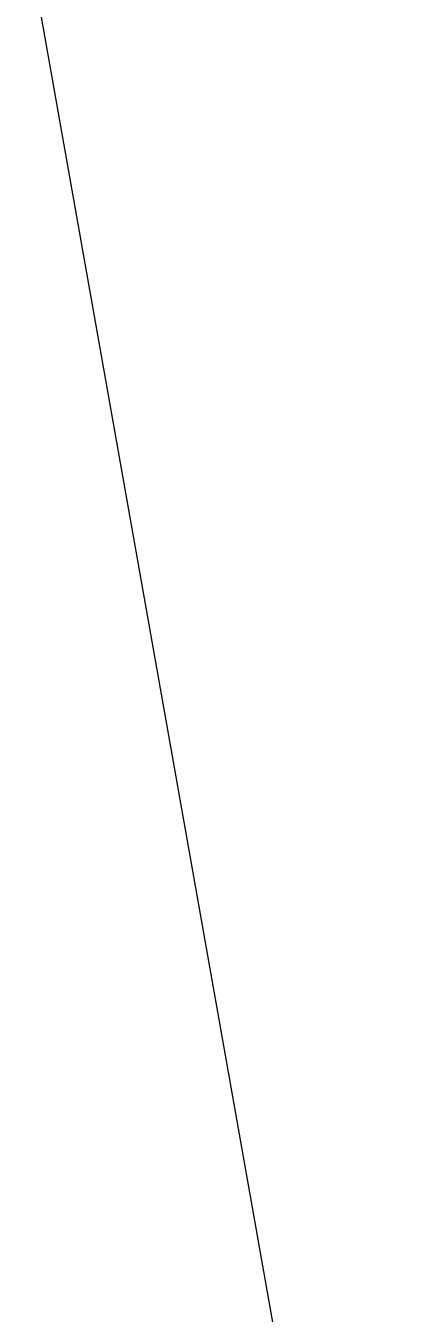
# Model space of a CAD drawing. Header units: millimetres. Extents: x -8428662 to 9409114, y 0 to 249028.
# Drawn here: x -194497.91 to -194496.3, y 106367.74 to 106373.04 of the extents above; entities that cross this region are included whole.
import ezdxf
from ezdxf import colors
from ezdxf.entities.mleader import LeaderData, LeaderLine
from ezdxf.math import Vec2, Vec3

# ---------------------------------------------------------------- set-up
doc = ezdxf.new("R2010")
doc.units = ezdxf.units.MM
doc.header["$MEASUREMENT"] = 0
doc.layers.get('0').update_dxf_attribs({"color": 250, "lineweight": 9})
for name, color, linetype, lineweight in [('_АР ТЕКСТ', 250, 'Continuous', 25), ('АР_Отметки', 250, 'Continuous', 15), ('АР_Размеры', 175, 'Continuous', 9), ('АР_Сущ Несущая стена', 216, 'Continuous', 30)]:
    doc.layers.add(name, color=color, linetype=linetype, lineweight=lineweight)
doc.styles.add('ISOCPEUR', font='isocpeur.ttf', dxfattribs={"width": 0.7})

# ---------------------------------------------------------------- blocks, each defined once
blk = doc.blocks.new('_DotSmall')
at = {"color": 0, "linetype": 'ByBlock', "const_width": 0.5}
blk.add_lwpolyline([(-0.0625, 0, 1), (0.0625, 0, 1)], format="xyb", close=True, dxfattribs=at)

msp = doc.modelspace()

# ---------------------------------------------------------------- linework, layer by layer
at = {"layer": 'АР_Размеры', "color": 5, "lineweight": 0, "ltscale": 100, "transparency": 33554687}
msp.add_lwpolyline([(-194497.8546, 106373.101), (-194496.5992, 106366.018, 0.430028), (-194496.2429, 106365.7537), (-194495.5226, 106365.8814, 0.109814), (-194495.4007, 106365.932), (-194493.5088, 106367.1341, -0.800036), (-194493.0686, 106366.7342, -0.079083), (-194495.0681, 106364.3275, 0.348803), (-194495.2379, 106363.8595, 0.436125), (-194494.3663, 106363.7184, 0.038423), (-194493.1868, 106364.9301, -0.086853), (-194491.577, 106366.2794, -0.346763), (-194491.2028, 106366.2311), (-194490.5949, 106365.5958, 0.527877), (-194490.0994, 106365.6837), (-194489.7468, 106366.4891, -0.527877), (-194489.2513, 106366.5769), (-194488.6433, 106365.9417, 0.527877), (-194488.1477, 106366.0296), (-194487.7952, 106366.835, -0.469739), (-194487.3428, 106366.9595), (-194485.8219, 106365.8768, 0.667984), (-194485.3471, 106366.1797), (-194486.9174, 106375.0395, 0.414214)], format="xyb", dxfattribs=at)
msp.add_lwpolyline([(-194497.8546, 106373.101), (-194496.5992, 106366.018, 0.430028), (-194496.2429, 106365.7537), (-194495.5226, 106365.8814, 0.109814), (-194495.4007, 106365.932), (-194493.5088, 106367.1341, -0.800036), (-194493.0686, 106366.7342, -0.079083), (-194495.0681, 106364.3275, 0.348803), (-194495.2379, 106363.8595, 0.436125), (-194494.3663, 106363.7184, 0.038423), (-194493.1868, 106364.9301, -0.086853), (-194491.577, 106366.2794, -0.346763), (-194491.2028, 106366.2311), (-194490.5949, 106365.5958, 0.527877), (-194490.0994, 106365.6837), (-194489.7468, 106366.4891, -0.527877), (-194489.2513, 106366.5769), (-194488.6433, 106365.9417, 0.527877), (-194488.1477, 106366.0296), (-194487.7952, 106366.835, -0.469739), (-194487.3428, 106366.9595), (-194485.8219, 106365.8768, 0.667984), (-194485.3471, 106366.1797), (-194486.9174, 106375.0395, 0.414214)], format="xyb", dxfattribs=at)
msp.add_lwpolyline([(-194497.8546, 106373.101), (-194496.5992, 106366.018, 0.430028), (-194496.2429, 106365.7537), (-194495.5226, 106365.8814, 0.109814), (-194495.4007, 106365.932), (-194493.5088, 106367.1341, -0.800036), (-194493.0686, 106366.7342, -0.079083), (-194495.0681, 106364.3275, 0.348803), (-194495.2379, 106363.8595, 0.436125), (-194494.3663, 106363.7184, 0.038423), (-194493.1868, 106364.9301, -0.086853), (-194491.577, 106366.2794, -0.346763), (-194491.2028, 106366.2311), (-194490.5949, 106365.5958, 0.527877), (-194490.0994, 106365.6837), (-194489.7468, 106366.4891, -0.527877), (-194489.2513, 106366.5769), (-194488.6433, 106365.9417, 0.527877), (-194488.1477, 106366.0296), (-194487.7952, 106366.835, -0.469739), (-194487.3428, 106366.9595), (-194485.8219, 106365.8768, 0.667984), (-194485.3471, 106366.1797), (-194486.9174, 106375.0395, 0.414214)], format="xyb", dxfattribs=at)
msp.add_lwpolyline([(-194497.8546, 106373.101), (-194496.5992, 106366.018, 0.430028), (-194496.2429, 106365.7537), (-194495.5226, 106365.8814, 0.109814), (-194495.4007, 106365.932), (-194493.5088, 106367.1341, -0.800036), (-194493.0686, 106366.7342, -0.079083), (-194495.0681, 106364.3275, 0.348803), (-194495.2379, 106363.8595, 0.436125), (-194494.3663, 106363.7184, 0.038423), (-194493.1868, 106364.9301, -0.086853), (-194491.577, 106366.2794, -0.346763), (-194491.2028, 106366.2311), (-194490.5949, 106365.5958, 0.527877), (-194490.0994, 106365.6837), (-194489.7468, 106366.4891, -0.527877), (-194489.2513, 106366.5769), (-194488.6433, 106365.9417, 0.527877), (-194488.1477, 106366.0296), (-194487.7952, 106366.835, -0.469739), (-194487.3428, 106366.9595), (-194485.8219, 106365.8768, 0.667984), (-194485.3471, 106366.1797), (-194486.9174, 106375.0395, 0.414214)], format="xyb", dxfattribs=at)
msp.add_lwpolyline([(-194497.8546, 106373.101), (-194496.5992, 106366.018, 0.430028), (-194496.2429, 106365.7537), (-194495.5226, 106365.8814, 0.109814), (-194495.4007, 106365.932), (-194493.5088, 106367.1341, -0.800036), (-194493.0686, 106366.7342, -0.079083), (-194495.0681, 106364.3275, 0.348803), (-194495.2379, 106363.8595, 0.436125), (-194494.3663, 106363.7184, 0.038423), (-194493.1868, 106364.9301, -0.086853), (-194491.577, 106366.2794, -0.346763), (-194491.2028, 106366.2311), (-194490.5949, 106365.5958, 0.527877), (-194490.0994, 106365.6837), (-194489.7468, 106366.4891, -0.527877), (-194489.2513, 106366.5769), (-194488.6433, 106365.9417, 0.527877), (-194488.1477, 106366.0296), (-194487.7952, 106366.835, -0.469739), (-194487.3428, 106366.9595), (-194485.8219, 106365.8768, 0.667984), (-194485.3471, 106366.1797), (-194486.9174, 106375.0395, 0.414214)], format="xyb", dxfattribs=at)
msp.add_lwpolyline([(-194497.8546, 106373.101), (-194496.5992, 106366.018, 0.430028), (-194496.2429, 106365.7537), (-194495.5226, 106365.8814, 0.109814), (-194495.4007, 106365.932), (-194493.5088, 106367.1341, -0.800036), (-194493.0686, 106366.7342, -0.079083), (-194495.0681, 106364.3275, 0.348803), (-194495.2379, 106363.8595, 0.436125), (-194494.3663, 106363.7184, 0.038423), (-194493.1868, 106364.9301, -0.086853), (-194491.577, 106366.2794, -0.346763), (-194491.2028, 106366.2311), (-194490.5949, 106365.5958, 0.527877), (-194490.0994, 106365.6837), (-194489.7468, 106366.4891, -0.527877), (-194489.2513, 106366.5769), (-194488.6433, 106365.9417, 0.527877), (-194488.1477, 106366.0296), (-194487.7952, 106366.835, -0.469739), (-194487.3428, 106366.9595), (-194485.8219, 106365.8768, 0.667984), (-194485.3471, 106366.1797), (-194486.9174, 106375.0395, 0.414214)], format="xyb", dxfattribs=at)
msp.add_lwpolyline([(-194497.8546, 106373.101), (-194496.5992, 106366.018, 0.430028), (-194496.2429, 106365.7537), (-194495.5226, 106365.8814, 0.109814), (-194495.4007, 106365.932), (-194493.5088, 106367.1341, -0.800036), (-194493.0686, 106366.7342, -0.079083), (-194495.0681, 106364.3275, 0.348803), (-194495.2379, 106363.8595, 0.436125), (-194494.3663, 106363.7184, 0.038423), (-194493.1868, 106364.9301, -0.086853), (-194491.577, 106366.2794, -0.346763), (-194491.2028, 106366.2311), (-194490.5949, 106365.5958, 0.527877), (-194490.0994, 106365.6837), (-194489.7468, 106366.4891, -0.527877), (-194489.2513, 106366.5769), (-194488.6433, 106365.9417, 0.527877), (-194488.1477, 106366.0296), (-194487.7952, 106366.835, -0.469739), (-194487.3428, 106366.9595), (-194485.8219, 106365.8768, 0.667984), (-194485.3471, 106366.1797), (-194486.9174, 106375.0395, 0.414214)], format="xyb", dxfattribs=at)
msp.add_lwpolyline([(-194497.8546, 106373.101), (-194496.5992, 106366.018, 0.430028), (-194496.2429, 106365.7537), (-194495.5226, 106365.8814, 0.109814), (-194495.4007, 106365.932), (-194493.5088, 106367.1341, -0.800036), (-194493.0686, 106366.7342, -0.079083), (-194495.0681, 106364.3275, 0.348803), (-194495.2379, 106363.8595, 0.436125), (-194494.3663, 106363.7184, 0.038423), (-194493.1868, 106364.9301, -0.086853), (-194491.577, 106366.2794, -0.346763), (-194491.2028, 106366.2311), (-194490.5949, 106365.5958, 0.527877), (-194490.0994, 106365.6837), (-194489.7468, 106366.4891, -0.527877), (-194489.2513, 106366.5769), (-194488.6433, 106365.9417, 0.527877), (-194488.1477, 106366.0296), (-194487.7952, 106366.835, -0.469739), (-194487.3428, 106366.9595), (-194485.8219, 106365.8768, 0.667984), (-194485.3471, 106366.1797), (-194486.9174, 106375.0395, 0.414214)], format="xyb", dxfattribs=at)
msp.add_lwpolyline([(-194497.8546, 106373.101), (-194496.5992, 106366.018, 0.430028), (-194496.2429, 106365.7537), (-194495.5226, 106365.8814, 0.109814), (-194495.4007, 106365.932), (-194493.5088, 106367.1341, -0.800036), (-194493.0686, 106366.7342, -0.079083), (-194495.0681, 106364.3275, 0.348803), (-194495.2379, 106363.8595, 0.436125), (-194494.3663, 106363.7184, 0.038423), (-194493.1868, 106364.9301, -0.086853), (-194491.577, 106366.2794, -0.346763), (-194491.2028, 106366.2311), (-194490.5949, 106365.5958, 0.527877), (-194490.0994, 106365.6837), (-194489.7468, 106366.4891, -0.527877), (-194489.2513, 106366.5769), (-194488.6433, 106365.9417, 0.527877), (-194488.1477, 106366.0296), (-194487.7952, 106366.835, -0.469739), (-194487.3428, 106366.9595), (-194485.8219, 106365.8768, 0.667984), (-194485.3471, 106366.1797), (-194486.9174, 106375.0395, 0.414214)], format="xyb", dxfattribs=at)
msp.add_lwpolyline([(-194497.8546, 106373.101), (-194496.5992, 106366.018, 0.430028), (-194496.2429, 106365.7537), (-194495.5226, 106365.8814, 0.109814), (-194495.4007, 106365.932), (-194493.5088, 106367.1341, -0.800036), (-194493.0686, 106366.7342, -0.079083), (-194495.0681, 106364.3275, 0.348803), (-194495.2379, 106363.8595, 0.436125), (-194494.3663, 106363.7184, 0.038423), (-194493.1868, 106364.9301, -0.086853), (-194491.577, 106366.2794, -0.346763), (-194491.2028, 106366.2311), (-194490.5949, 106365.5958, 0.527877), (-194490.0994, 106365.6837), (-194489.7468, 106366.4891, -0.527877), (-194489.2513, 106366.5769), (-194488.6433, 106365.9417, 0.527877), (-194488.1477, 106366.0296), (-194487.7952, 106366.835, -0.469739), (-194487.3428, 106366.9595), (-194485.8219, 106365.8768, 0.667984), (-194485.3471, 106366.1797), (-194486.9174, 106375.0395, 0.414214)], format="xyb", dxfattribs=at)
msp.add_lwpolyline([(-194497.8546, 106373.101), (-194496.5992, 106366.018, 0.430028), (-194496.2429, 106365.7537), (-194495.5226, 106365.8814, 0.109814), (-194495.4007, 106365.932), (-194493.5088, 106367.1341, -0.800036), (-194493.0686, 106366.7342, -0.079083), (-194495.0681, 106364.3275, 0.348803), (-194495.2379, 106363.8595, 0.436125), (-194494.3663, 106363.7184, 0.038423), (-194493.1868, 106364.9301, -0.086853), (-194491.577, 106366.2794, -0.346763), (-194491.2028, 106366.2311), (-194490.5949, 106365.5958, 0.527877), (-194490.0994, 106365.6837), (-194489.7468, 106366.4891, -0.527877), (-194489.2513, 106366.5769), (-194488.6433, 106365.9417, 0.527877), (-194488.1477, 106366.0296), (-194487.7952, 106366.835, -0.469739), (-194487.3428, 106366.9595), (-194485.8219, 106365.8768, 0.667984), (-194485.3471, 106366.1797), (-194486.9174, 106375.0395, 0.414214)], format="xyb", dxfattribs=at)
msp.add_lwpolyline([(-194497.8546, 106373.101), (-194496.5992, 106366.018, 0.430028), (-194496.2429, 106365.7537), (-194495.5226, 106365.8814, 0.109814), (-194495.4007, 106365.932), (-194493.5088, 106367.1341, -0.800036), (-194493.0686, 106366.7342, -0.079083), (-194495.0681, 106364.3275, 0.348803), (-194495.2379, 106363.8595, 0.436125), (-194494.3663, 106363.7184, 0.038423), (-194493.1868, 106364.9301, -0.086853), (-194491.577, 106366.2794, -0.346763), (-194491.2028, 106366.2311), (-194490.5949, 106365.5958, 0.527877), (-194490.0994, 106365.6837), (-194489.7468, 106366.4891, -0.527877), (-194489.2513, 106366.5769), (-194488.6433, 106365.9417, 0.527877), (-194488.1477, 106366.0296), (-194487.7952, 106366.835, -0.469739), (-194487.3428, 106366.9595), (-194485.8219, 106365.8768, 0.667984), (-194485.3471, 106366.1797), (-194486.9174, 106375.0395, 0.414214)], format="xyb", dxfattribs=at)
msp.add_lwpolyline([(-194497.8546, 106373.101), (-194496.5992, 106366.018, 0.430028), (-194496.2429, 106365.7537), (-194495.5226, 106365.8814, 0.109814), (-194495.4007, 106365.932), (-194493.5088, 106367.1341, -0.800036), (-194493.0686, 106366.7342, -0.079083), (-194495.0681, 106364.3275, 0.348803), (-194495.2379, 106363.8595, 0.436125), (-194494.3663, 106363.7184, 0.038423), (-194493.1868, 106364.9301, -0.086853), (-194491.577, 106366.2794, -0.346763), (-194491.2028, 106366.2311), (-194490.5949, 106365.5958, 0.527877), (-194490.0994, 106365.6837), (-194489.7468, 106366.4891, -0.527877), (-194489.2513, 106366.5769), (-194488.6433, 106365.9417, 0.527877), (-194488.1477, 106366.0296), (-194487.7952, 106366.835, -0.469739), (-194487.3428, 106366.9595), (-194485.8219, 106365.8768, 0.667984), (-194485.3471, 106366.1797), (-194486.9174, 106375.0395, 0.414214)], format="xyb", dxfattribs=at)
msp.add_lwpolyline([(-194497.8546, 106373.101), (-194496.5992, 106366.018, 0.430028), (-194496.2429, 106365.7537), (-194495.5226, 106365.8814, 0.109814), (-194495.4007, 106365.932), (-194493.5088, 106367.1341, -0.800036), (-194493.0686, 106366.7342, -0.079083), (-194495.0681, 106364.3275, 0.348803), (-194495.2379, 106363.8595, 0.436125), (-194494.3663, 106363.7184, 0.038423), (-194493.1868, 106364.9301, -0.086853), (-194491.577, 106366.2794, -0.346763), (-194491.2028, 106366.2311), (-194490.5949, 106365.5958, 0.527877), (-194490.0994, 106365.6837), (-194489.7468, 106366.4891, -0.527877), (-194489.2513, 106366.5769), (-194488.6433, 106365.9417, 0.527877), (-194488.1477, 106366.0296), (-194487.7952, 106366.835, -0.469739), (-194487.3428, 106366.9595), (-194485.8219, 106365.8768, 0.667984), (-194485.3471, 106366.1797), (-194486.9174, 106375.0395, 0.414214)], format="xyb", dxfattribs=at)
msp.add_lwpolyline([(-194497.8546, 106373.101), (-194496.5992, 106366.018, 0.430028), (-194496.2429, 106365.7537), (-194495.5226, 106365.8814, 0.109814), (-194495.4007, 106365.932), (-194493.5088, 106367.1341, -0.800036), (-194493.0686, 106366.7342, -0.079083), (-194495.0681, 106364.3275, 0.348803), (-194495.2379, 106363.8595, 0.436125), (-194494.3663, 106363.7184, 0.038423), (-194493.1868, 106364.9301, -0.086853), (-194491.577, 106366.2794, -0.346763), (-194491.2028, 106366.2311), (-194490.5949, 106365.5958, 0.527877), (-194490.0994, 106365.6837), (-194489.7468, 106366.4891, -0.527877), (-194489.2513, 106366.5769), (-194488.6433, 106365.9417, 0.527877), (-194488.1477, 106366.0296), (-194487.7952, 106366.835, -0.469739), (-194487.3428, 106366.9595), (-194485.8219, 106365.8768, 0.667984), (-194485.3471, 106366.1797), (-194486.9174, 106375.0395, 0.414214)], format="xyb", dxfattribs=at)
msp.add_lwpolyline([(-194497.8546, 106373.101), (-194496.5992, 106366.018, 0.430028), (-194496.2429, 106365.7537), (-194495.5226, 106365.8814, 0.109814), (-194495.4007, 106365.932), (-194493.5088, 106367.1341, -0.800036), (-194493.0686, 106366.7342, -0.079083), (-194495.0681, 106364.3275, 0.348803), (-194495.2379, 106363.8595, 0.436125), (-194494.3663, 106363.7184, 0.038423), (-194493.1868, 106364.9301, -0.086853), (-194491.577, 106366.2794, -0.346763), (-194491.2028, 106366.2311), (-194490.5949, 106365.5958, 0.527877), (-194490.0994, 106365.6837), (-194489.7468, 106366.4891, -0.527877), (-194489.2513, 106366.5769), (-194488.6433, 106365.9417, 0.527877), (-194488.1477, 106366.0296), (-194487.7952, 106366.835, -0.469739), (-194487.3428, 106366.9595), (-194485.8219, 106365.8768, 0.667984), (-194485.3471, 106366.1797), (-194486.9174, 106375.0395, 0.414214)], format="xyb", dxfattribs=at)
msp.add_lwpolyline([(-194497.8546, 106373.101), (-194496.5992, 106366.018, 0.430028), (-194496.2429, 106365.7537), (-194495.5226, 106365.8814, 0.109814), (-194495.4007, 106365.932), (-194493.5088, 106367.1341, -0.800036), (-194493.0686, 106366.7342, -0.079083), (-194495.0681, 106364.3275, 0.348803), (-194495.2379, 106363.8595, 0.436125), (-194494.3663, 106363.7184, 0.038423), (-194493.1868, 106364.9301, -0.086853), (-194491.577, 106366.2794, -0.346763), (-194491.2028, 106366.2311), (-194490.5949, 106365.5958, 0.527877), (-194490.0994, 106365.6837), (-194489.7468, 106366.4891, -0.527877), (-194489.2513, 106366.5769), (-194488.6433, 106365.9417, 0.527877), (-194488.1477, 106366.0296), (-194487.7952, 106366.835, -0.469739), (-194487.3428, 106366.9595), (-194485.8219, 106365.8768, 0.667984), (-194485.3471, 106366.1797), (-194486.9174, 106375.0395, 0.414214)], format="xyb", dxfattribs=at)
msp.add_lwpolyline([(-194497.8546, 106373.101), (-194496.5992, 106366.018, 0.430028), (-194496.2429, 106365.7537), (-194495.5226, 106365.8814, 0.109814), (-194495.4007, 106365.932), (-194493.5088, 106367.1341, -0.800036), (-194493.0686, 106366.7342, -0.079083), (-194495.0681, 106364.3275, 0.348803), (-194495.2379, 106363.8595, 0.436125), (-194494.3663, 106363.7184, 0.038423), (-194493.1868, 106364.9301, -0.086853), (-194491.577, 106366.2794, -0.346763), (-194491.2028, 106366.2311), (-194490.5949, 106365.5958, 0.527877), (-194490.0994, 106365.6837), (-194489.7468, 106366.4891, -0.527877), (-194489.2513, 106366.5769), (-194488.6433, 106365.9417, 0.527877), (-194488.1477, 106366.0296), (-194487.7952, 106366.835, -0.469739), (-194487.3428, 106366.9595), (-194485.8219, 106365.8768, 0.667984), (-194485.3471, 106366.1797), (-194486.9174, 106375.0395, 0.414214)], format="xyb", dxfattribs=at)
msp.add_lwpolyline([(-194497.8546, 106373.101), (-194496.5992, 106366.018, 0.430028), (-194496.2429, 106365.7537), (-194495.5226, 106365.8814, 0.109814), (-194495.4007, 106365.932), (-194493.5088, 106367.1341, -0.800036), (-194493.0686, 106366.7342, -0.079083), (-194495.0681, 106364.3275, 0.348803), (-194495.2379, 106363.8595, 0.436125), (-194494.3663, 106363.7184, 0.038423), (-194493.1868, 106364.9301, -0.086853), (-194491.577, 106366.2794, -0.346763), (-194491.2028, 106366.2311), (-194490.5949, 106365.5958, 0.527877), (-194490.0994, 106365.6837), (-194489.7468, 106366.4891, -0.527877), (-194489.2513, 106366.5769), (-194488.6433, 106365.9417, 0.527877), (-194488.1477, 106366.0296), (-194487.7952, 106366.835, -0.469739), (-194487.3428, 106366.9595), (-194485.8219, 106365.8768, 0.667984), (-194485.3471, 106366.1797), (-194486.9174, 106375.0395, 0.414214)], format="xyb", dxfattribs=at)
msp.add_lwpolyline([(-194497.8546, 106373.101), (-194496.5992, 106366.018, 0.430028), (-194496.2429, 106365.7537), (-194495.5226, 106365.8814, 0.109814), (-194495.4007, 106365.932), (-194493.5088, 106367.1341, -0.800036), (-194493.0686, 106366.7342, -0.079083), (-194495.0681, 106364.3275, 0.348803), (-194495.2379, 106363.8595, 0.436125), (-194494.3663, 106363.7184, 0.038423), (-194493.1868, 106364.9301, -0.086853), (-194491.577, 106366.2794, -0.346763), (-194491.2028, 106366.2311), (-194490.5949, 106365.5958, 0.527877), (-194490.0994, 106365.6837), (-194489.7468, 106366.4891, -0.527877), (-194489.2513, 106366.5769), (-194488.6433, 106365.9417, 0.527877), (-194488.1477, 106366.0296), (-194487.7952, 106366.835, -0.469739), (-194487.3428, 106366.9595), (-194485.8219, 106365.8768, 0.667984), (-194485.3471, 106366.1797), (-194486.9174, 106375.0395, 0.414214)], format="xyb", dxfattribs=at)
msp.add_lwpolyline([(-194497.8546, 106373.101), (-194496.5992, 106366.018, 0.430028), (-194496.2429, 106365.7537), (-194495.5226, 106365.8814, 0.109814), (-194495.4007, 106365.932), (-194493.5088, 106367.1341, -0.800036), (-194493.0686, 106366.7342, -0.079083), (-194495.0681, 106364.3275, 0.348803), (-194495.2379, 106363.8595, 0.436125), (-194494.3663, 106363.7184, 0.038423), (-194493.1868, 106364.9301, -0.086853), (-194491.577, 106366.2794, -0.346763), (-194491.2028, 106366.2311), (-194490.5949, 106365.5958, 0.527877), (-194490.0994, 106365.6837), (-194489.7468, 106366.4891, -0.527877), (-194489.2513, 106366.5769), (-194488.6433, 106365.9417, 0.527877), (-194488.1477, 106366.0296), (-194487.7952, 106366.835, -0.469739), (-194487.3428, 106366.9595), (-194485.8219, 106365.8768, 0.667984), (-194485.3471, 106366.1797), (-194486.9174, 106375.0395, 0.414214)], format="xyb", dxfattribs=at)
msp.add_lwpolyline([(-194497.8546, 106373.101), (-194496.5992, 106366.018, 0.430028), (-194496.2429, 106365.7537), (-194495.5226, 106365.8814, 0.109814), (-194495.4007, 106365.932), (-194493.5088, 106367.1341, -0.800036), (-194493.0686, 106366.7342, -0.079083), (-194495.0681, 106364.3275, 0.348803), (-194495.2379, 106363.8595, 0.436125), (-194494.3663, 106363.7184, 0.038423), (-194493.1868, 106364.9301, -0.086853), (-194491.577, 106366.2794, -0.346763), (-194491.2028, 106366.2311), (-194490.5949, 106365.5958, 0.527877), (-194490.0994, 106365.6837), (-194489.7468, 106366.4891, -0.527877), (-194489.2513, 106366.5769), (-194488.6433, 106365.9417, 0.527877), (-194488.1477, 106366.0296), (-194487.7952, 106366.835, -0.469739), (-194487.3428, 106366.9595), (-194485.8219, 106365.8768, 0.667984), (-194485.3471, 106366.1797), (-194486.9174, 106375.0395, 0.414214)], format="xyb", dxfattribs=at)
msp.add_lwpolyline([(-194497.8546, 106373.101), (-194496.5992, 106366.018, 0.430028), (-194496.2429, 106365.7537), (-194495.5226, 106365.8814, 0.109814), (-194495.4007, 106365.932), (-194493.5088, 106367.1341, -0.800036), (-194493.0686, 106366.7342, -0.079083), (-194495.0681, 106364.3275, 0.348803), (-194495.2379, 106363.8595, 0.436125), (-194494.3663, 106363.7184, 0.038423), (-194493.1868, 106364.9301, -0.086853), (-194491.577, 106366.2794, -0.346763), (-194491.2028, 106366.2311), (-194490.5949, 106365.5958, 0.527877), (-194490.0994, 106365.6837), (-194489.7468, 106366.4891, -0.527877), (-194489.2513, 106366.5769), (-194488.6433, 106365.9417, 0.527877), (-194488.1477, 106366.0296), (-194487.7952, 106366.835, -0.469739), (-194487.3428, 106366.9595), (-194485.8219, 106365.8768, 0.667984), (-194485.3471, 106366.1797), (-194486.9174, 106375.0395, 0.414214)], format="xyb", dxfattribs=at)
msp.add_lwpolyline([(-194497.8546, 106373.101), (-194496.5992, 106366.018, 0.430028), (-194496.2429, 106365.7537), (-194495.5226, 106365.8814, 0.109814), (-194495.4007, 106365.932), (-194493.5088, 106367.1341, -0.800036), (-194493.0686, 106366.7342, -0.079083), (-194495.0681, 106364.3275, 0.348803), (-194495.2379, 106363.8595, 0.436125), (-194494.3663, 106363.7184, 0.038423), (-194493.1868, 106364.9301, -0.086853), (-194491.577, 106366.2794, -0.346763), (-194491.2028, 106366.2311), (-194490.5949, 106365.5958, 0.527877), (-194490.0994, 106365.6837), (-194489.7468, 106366.4891, -0.527877), (-194489.2513, 106366.5769), (-194488.6433, 106365.9417, 0.527877), (-194488.1477, 106366.0296), (-194487.7952, 106366.835, -0.469739), (-194487.3428, 106366.9595), (-194485.8219, 106365.8768, 0.667984), (-194485.3471, 106366.1797), (-194486.9174, 106375.0395, 0.414214)], format="xyb", dxfattribs=at)
msp.add_lwpolyline([(-194497.8546, 106373.101), (-194496.5992, 106366.018, 0.430028), (-194496.2429, 106365.7537), (-194495.5226, 106365.8814, 0.109814), (-194495.4007, 106365.932), (-194493.5088, 106367.1341, -0.800036), (-194493.0686, 106366.7342, -0.079083), (-194495.0681, 106364.3275, 0.348803), (-194495.2379, 106363.8595, 0.436125), (-194494.3663, 106363.7184, 0.038423), (-194493.1868, 106364.9301, -0.086853), (-194491.577, 106366.2794, -0.346763), (-194491.2028, 106366.2311), (-194490.5949, 106365.5958, 0.527877), (-194490.0994, 106365.6837), (-194489.7468, 106366.4891, -0.527877), (-194489.2513, 106366.5769), (-194488.6433, 106365.9417, 0.527877), (-194488.1477, 106366.0296), (-194487.7952, 106366.835, -0.469739), (-194487.3428, 106366.9595), (-194485.8219, 106365.8768, 0.667984), (-194485.3471, 106366.1797), (-194486.9174, 106375.0395, 0.414214)], format="xyb", dxfattribs=at)
msp.add_lwpolyline([(-194497.8546, 106373.101), (-194496.5992, 106366.018, 0.430028), (-194496.2429, 106365.7537), (-194495.5226, 106365.8814, 0.109814), (-194495.4007, 106365.932), (-194493.5088, 106367.1341, -0.800036), (-194493.0686, 106366.7342, -0.079083), (-194495.0681, 106364.3275, 0.348803), (-194495.2379, 106363.8595, 0.436125), (-194494.3663, 106363.7184, 0.038423), (-194493.1868, 106364.9301, -0.086853), (-194491.577, 106366.2794, -0.346763), (-194491.2028, 106366.2311), (-194490.5949, 106365.5958, 0.527877), (-194490.0994, 106365.6837), (-194489.7468, 106366.4891, -0.527877), (-194489.2513, 106366.5769), (-194488.6433, 106365.9417, 0.527877), (-194488.1477, 106366.0296), (-194487.7952, 106366.835, -0.469739), (-194487.3428, 106366.9595), (-194485.8219, 106365.8768, 0.667984), (-194485.3471, 106366.1797), (-194486.9174, 106375.0395, 0.414214)], format="xyb", dxfattribs=at)
msp.add_lwpolyline([(-194497.8546, 106373.101), (-194496.5992, 106366.018, 0.430028), (-194496.2429, 106365.7537), (-194495.5226, 106365.8814, 0.109814), (-194495.4007, 106365.932), (-194493.5088, 106367.1341, -0.800036), (-194493.0686, 106366.7342, -0.079083), (-194495.0681, 106364.3275, 0.348803), (-194495.2379, 106363.8595, 0.436125), (-194494.3663, 106363.7184, 0.038423), (-194493.1868, 106364.9301, -0.086853), (-194491.577, 106366.2794, -0.346763), (-194491.2028, 106366.2311), (-194490.5949, 106365.5958, 0.527877), (-194490.0994, 106365.6837), (-194489.7468, 106366.4891, -0.527877), (-194489.2513, 106366.5769), (-194488.6433, 106365.9417, 0.527877), (-194488.1477, 106366.0296), (-194487.7952, 106366.835, -0.469739), (-194487.3428, 106366.9595), (-194485.8219, 106365.8768, 0.667984), (-194485.3471, 106366.1797), (-194486.9174, 106375.0395, 0.414214)], format="xyb", dxfattribs=at)
msp.add_lwpolyline([(-194497.8546, 106373.101), (-194496.5992, 106366.018, 0.430028), (-194496.2429, 106365.7537), (-194495.5226, 106365.8814, 0.109814), (-194495.4007, 106365.932), (-194493.5088, 106367.1341, -0.800036), (-194493.0686, 106366.7342, -0.079083), (-194495.0681, 106364.3275, 0.348803), (-194495.2379, 106363.8595, 0.436125), (-194494.3663, 106363.7184, 0.038423), (-194493.1868, 106364.9301, -0.086853), (-194491.577, 106366.2794, -0.346763), (-194491.2028, 106366.2311), (-194490.5949, 106365.5958, 0.527877), (-194490.0994, 106365.6837), (-194489.7468, 106366.4891, -0.527877), (-194489.2513, 106366.5769), (-194488.6433, 106365.9417, 0.527877), (-194488.1477, 106366.0296), (-194487.7952, 106366.835, -0.469739), (-194487.3428, 106366.9595), (-194485.8219, 106365.8768, 0.667984), (-194485.3471, 106366.1797), (-194486.9174, 106375.0395, 0.414214)], format="xyb", dxfattribs=at)
msp.add_lwpolyline([(-194497.8546, 106373.101), (-194496.5992, 106366.018, 0.430028), (-194496.2429, 106365.7537), (-194495.5226, 106365.8814, 0.109814), (-194495.4007, 106365.932), (-194493.5088, 106367.1341, -0.800036), (-194493.0686, 106366.7342, -0.079083), (-194495.0681, 106364.3275, 0.348803), (-194495.2379, 106363.8595, 0.436125), (-194494.3663, 106363.7184, 0.038423), (-194493.1868, 106364.9301, -0.086853), (-194491.577, 106366.2794, -0.346763), (-194491.2028, 106366.2311), (-194490.5949, 106365.5958, 0.527877), (-194490.0994, 106365.6837), (-194489.7468, 106366.4891, -0.527877), (-194489.2513, 106366.5769), (-194488.6433, 106365.9417, 0.527877), (-194488.1477, 106366.0296), (-194487.7952, 106366.835, -0.469739), (-194487.3428, 106366.9595), (-194485.8219, 106365.8768, 0.667984), (-194485.3471, 106366.1797), (-194486.9174, 106375.0395, 0.414214)], format="xyb", dxfattribs=at)
msp.add_lwpolyline([(-194497.8546, 106373.101), (-194496.5992, 106366.018, 0.430028), (-194496.2429, 106365.7537), (-194495.5226, 106365.8814, 0.109814), (-194495.4007, 106365.932), (-194493.5088, 106367.1341, -0.800036), (-194493.0686, 106366.7342, -0.079083), (-194495.0681, 106364.3275, 0.348803), (-194495.2379, 106363.8595, 0.436125), (-194494.3663, 106363.7184, 0.038423), (-194493.1868, 106364.9301, -0.086853), (-194491.577, 106366.2794, -0.346763), (-194491.2028, 106366.2311), (-194490.5949, 106365.5958, 0.527877), (-194490.0994, 106365.6837), (-194489.7468, 106366.4891, -0.527877), (-194489.2513, 106366.5769), (-194488.6433, 106365.9417, 0.527877), (-194488.1477, 106366.0296), (-194487.7952, 106366.835, -0.469739), (-194487.3428, 106366.9595), (-194485.8219, 106365.8768, 0.667984), (-194485.3471, 106366.1797), (-194486.9174, 106375.0395, 0.414214)], format="xyb", dxfattribs=at)
msp.add_lwpolyline([(-194497.8546, 106373.101), (-194496.5992, 106366.018, 0.430028), (-194496.2429, 106365.7537), (-194495.5226, 106365.8814, 0.109814), (-194495.4007, 106365.932), (-194493.5088, 106367.1341, -0.800036), (-194493.0686, 106366.7342, -0.079083), (-194495.0681, 106364.3275, 0.348803), (-194495.2379, 106363.8595, 0.436125), (-194494.3663, 106363.7184, 0.038423), (-194493.1868, 106364.9301, -0.086853), (-194491.577, 106366.2794, -0.346763), (-194491.2028, 106366.2311), (-194490.5949, 106365.5958, 0.527877), (-194490.0994, 106365.6837), (-194489.7468, 106366.4891, -0.527877), (-194489.2513, 106366.5769), (-194488.6433, 106365.9417, 0.527877), (-194488.1477, 106366.0296), (-194487.7952, 106366.835, -0.469739), (-194487.3428, 106366.9595), (-194485.8219, 106365.8768, 0.667984), (-194485.3471, 106366.1797), (-194486.9174, 106375.0395, 0.414214)], format="xyb", dxfattribs=at)
msp.add_lwpolyline([(-194497.8546, 106373.101), (-194496.5992, 106366.018, 0.430028), (-194496.2429, 106365.7537), (-194495.5226, 106365.8814, 0.109814), (-194495.4007, 106365.932), (-194493.5088, 106367.1341, -0.800036), (-194493.0686, 106366.7342, -0.079083), (-194495.0681, 106364.3275, 0.348803), (-194495.2379, 106363.8595, 0.436125), (-194494.3663, 106363.7184, 0.038423), (-194493.1868, 106364.9301, -0.086853), (-194491.577, 106366.2794, -0.346763), (-194491.2028, 106366.2311), (-194490.5949, 106365.5958, 0.527877), (-194490.0994, 106365.6837), (-194489.7468, 106366.4891, -0.527877), (-194489.2513, 106366.5769), (-194488.6433, 106365.9417, 0.527877), (-194488.1477, 106366.0296), (-194487.7952, 106366.835, -0.469739), (-194487.3428, 106366.9595), (-194485.8219, 106365.8768, 0.667984), (-194485.3471, 106366.1797), (-194486.9174, 106375.0395, 0.414214)], format="xyb", dxfattribs=at)
msp.add_lwpolyline([(-194497.8546, 106373.101), (-194496.5992, 106366.018, 0.430028), (-194496.2429, 106365.7537), (-194495.5226, 106365.8814, 0.109814), (-194495.4007, 106365.932), (-194493.5088, 106367.1341, -0.800036), (-194493.0686, 106366.7342, -0.079083), (-194495.0681, 106364.3275, 0.348803), (-194495.2379, 106363.8595, 0.436125), (-194494.3663, 106363.7184, 0.038423), (-194493.1868, 106364.9301, -0.086853), (-194491.577, 106366.2794, -0.346763), (-194491.2028, 106366.2311), (-194490.5949, 106365.5958, 0.527877), (-194490.0994, 106365.6837), (-194489.7468, 106366.4891, -0.527877), (-194489.2513, 106366.5769), (-194488.6433, 106365.9417, 0.527877), (-194488.1477, 106366.0296), (-194487.7952, 106366.835, -0.469739), (-194487.3428, 106366.9595), (-194485.8219, 106365.8768, 0.667984), (-194485.3471, 106366.1797), (-194486.9174, 106375.0395, 0.414214)], format="xyb", dxfattribs=at)
msp.add_lwpolyline([(-194497.8546, 106373.101), (-194496.5992, 106366.018, 0.430028), (-194496.2429, 106365.7537), (-194495.5226, 106365.8814, 0.109814), (-194495.4007, 106365.932), (-194493.5088, 106367.1341, -0.800036), (-194493.0686, 106366.7342, -0.079083), (-194495.0681, 106364.3275, 0.348803), (-194495.2379, 106363.8595, 0.436125), (-194494.3663, 106363.7184, 0.038423), (-194493.1868, 106364.9301, -0.086853), (-194491.577, 106366.2794, -0.346763), (-194491.2028, 106366.2311), (-194490.5949, 106365.5958, 0.527877), (-194490.0994, 106365.6837), (-194489.7468, 106366.4891, -0.527877), (-194489.2513, 106366.5769), (-194488.6433, 106365.9417, 0.527877), (-194488.1477, 106366.0296), (-194487.7952, 106366.835, -0.469739), (-194487.3428, 106366.9595), (-194485.8219, 106365.8768, 0.667984), (-194485.3471, 106366.1797), (-194486.9174, 106375.0395, 0.414214)], format="xyb", dxfattribs=at)
msp.add_lwpolyline([(-194497.8546, 106373.101), (-194496.5992, 106366.018, 0.430028), (-194496.2429, 106365.7537), (-194495.5226, 106365.8814, 0.109814), (-194495.4007, 106365.932), (-194493.5088, 106367.1341, -0.800036), (-194493.0686, 106366.7342, -0.079083), (-194495.0681, 106364.3275, 0.348803), (-194495.2379, 106363.8595, 0.436125), (-194494.3663, 106363.7184, 0.038423), (-194493.1868, 106364.9301, -0.086853), (-194491.577, 106366.2794, -0.346763), (-194491.2028, 106366.2311), (-194490.5949, 106365.5958, 0.527877), (-194490.0994, 106365.6837), (-194489.7468, 106366.4891, -0.527877), (-194489.2513, 106366.5769), (-194488.6433, 106365.9417, 0.527877), (-194488.1477, 106366.0296), (-194487.7952, 106366.835, -0.469739), (-194487.3428, 106366.9595), (-194485.8219, 106365.8768, 0.667984), (-194485.3471, 106366.1797), (-194486.9174, 106375.0395, 0.414214)], format="xyb", dxfattribs=at)
msp.add_lwpolyline([(-194497.8546, 106373.101), (-194496.5992, 106366.018, 0.430028), (-194496.2429, 106365.7537), (-194495.5226, 106365.8814, 0.109814), (-194495.4007, 106365.932), (-194493.5088, 106367.1341, -0.800036), (-194493.0686, 106366.7342, -0.079083), (-194495.0681, 106364.3275, 0.348803), (-194495.2379, 106363.8595, 0.436125), (-194494.3663, 106363.7184, 0.038423), (-194493.1868, 106364.9301, -0.086853), (-194491.577, 106366.2794, -0.346763), (-194491.2028, 106366.2311), (-194490.5949, 106365.5958, 0.527877), (-194490.0994, 106365.6837), (-194489.7468, 106366.4891, -0.527877), (-194489.2513, 106366.5769), (-194488.6433, 106365.9417, 0.527877), (-194488.1477, 106366.0296), (-194487.7952, 106366.835, -0.469739), (-194487.3428, 106366.9595), (-194485.8219, 106365.8768, 0.667984), (-194485.3471, 106366.1797), (-194486.9174, 106375.0395, 0.414214)], format="xyb", dxfattribs=at)
msp.add_lwpolyline([(-194497.8546, 106373.101), (-194496.5992, 106366.018, 0.430028), (-194496.2429, 106365.7537), (-194495.5226, 106365.8814, 0.109814), (-194495.4007, 106365.932), (-194493.5088, 106367.1341, -0.800036), (-194493.0686, 106366.7342, -0.079083), (-194495.0681, 106364.3275, 0.348803), (-194495.2379, 106363.8595, 0.436125), (-194494.3663, 106363.7184, 0.038423), (-194493.1868, 106364.9301, -0.086853), (-194491.577, 106366.2794, -0.346763), (-194491.2028, 106366.2311), (-194490.5949, 106365.5958, 0.527877), (-194490.0994, 106365.6837), (-194489.7468, 106366.4891, -0.527877), (-194489.2513, 106366.5769), (-194488.6433, 106365.9417, 0.527877), (-194488.1477, 106366.0296), (-194487.7952, 106366.835, -0.469739), (-194487.3428, 106366.9595), (-194485.8219, 106365.8768, 0.667984), (-194485.3471, 106366.1797), (-194486.9174, 106375.0395, 0.414214)], format="xyb", dxfattribs=at)
msp.add_lwpolyline([(-194497.8546, 106373.101), (-194496.5992, 106366.018, 0.430028), (-194496.2429, 106365.7537), (-194495.5226, 106365.8814, 0.109814), (-194495.4007, 106365.932), (-194493.5088, 106367.1341, -0.800036), (-194493.0686, 106366.7342, -0.079083), (-194495.0681, 106364.3275, 0.348803), (-194495.2379, 106363.8595, 0.436125), (-194494.3663, 106363.7184, 0.038423), (-194493.1868, 106364.9301, -0.086853), (-194491.577, 106366.2794, -0.346763), (-194491.2028, 106366.2311), (-194490.5949, 106365.5958, 0.527877), (-194490.0994, 106365.6837), (-194489.7468, 106366.4891, -0.527877), (-194489.2513, 106366.5769), (-194488.6433, 106365.9417, 0.527877), (-194488.1477, 106366.0296), (-194487.7952, 106366.835, -0.469739), (-194487.3428, 106366.9595), (-194485.8219, 106365.8768, 0.667984), (-194485.3471, 106366.1797), (-194486.9174, 106375.0395, 0.414214)], format="xyb", dxfattribs=at)
msp.add_lwpolyline([(-194497.8546, 106373.101), (-194496.5992, 106366.018, 0.430028), (-194496.2429, 106365.7537), (-194495.5226, 106365.8814, 0.109814), (-194495.4007, 106365.932), (-194493.5088, 106367.1341, -0.800036), (-194493.0686, 106366.7342, -0.079083), (-194495.0681, 106364.3275, 0.348803), (-194495.2379, 106363.8595, 0.436125), (-194494.3663, 106363.7184, 0.038423), (-194493.1868, 106364.9301, -0.086853), (-194491.577, 106366.2794, -0.346763), (-194491.2028, 106366.2311), (-194490.5949, 106365.5958, 0.527877), (-194490.0994, 106365.6837), (-194489.7468, 106366.4891, -0.527877), (-194489.2513, 106366.5769), (-194488.6433, 106365.9417, 0.527877), (-194488.1477, 106366.0296), (-194487.7952, 106366.835, -0.469739), (-194487.3428, 106366.9595), (-194485.8219, 106365.8768, 0.667984), (-194485.3471, 106366.1797), (-194486.9174, 106375.0395, 0.414214)], format="xyb", dxfattribs=at)
msp.add_lwpolyline([(-194497.8546, 106373.101), (-194496.5992, 106366.018, 0.430028), (-194496.2429, 106365.7537), (-194495.5226, 106365.8814, 0.109814), (-194495.4007, 106365.932), (-194493.5088, 106367.1341, -0.800036), (-194493.0686, 106366.7342, -0.079083), (-194495.0681, 106364.3275, 0.348803), (-194495.2379, 106363.8595, 0.436125), (-194494.3663, 106363.7184, 0.038423), (-194493.1868, 106364.9301, -0.086853), (-194491.577, 106366.2794, -0.346763), (-194491.2028, 106366.2311), (-194490.5949, 106365.5958, 0.527877), (-194490.0994, 106365.6837), (-194489.7468, 106366.4891, -0.527877), (-194489.2513, 106366.5769), (-194488.6433, 106365.9417, 0.527877), (-194488.1477, 106366.0296), (-194487.7952, 106366.835, -0.469739), (-194487.3428, 106366.9595), (-194485.8219, 106365.8768, 0.667984), (-194485.3471, 106366.1797), (-194486.9174, 106375.0395, 0.414214)], format="xyb", dxfattribs=at)
msp.add_lwpolyline([(-194497.8546, 106373.101), (-194496.5992, 106366.018, 0.430028), (-194496.2429, 106365.7537), (-194495.5226, 106365.8814, 0.109814), (-194495.4007, 106365.932), (-194493.5088, 106367.1341, -0.800036), (-194493.0686, 106366.7342, -0.079083), (-194495.0681, 106364.3275, 0.348803), (-194495.2379, 106363.8595, 0.436125), (-194494.3663, 106363.7184, 0.038423), (-194493.1868, 106364.9301, -0.086853), (-194491.577, 106366.2794, -0.346763), (-194491.2028, 106366.2311), (-194490.5949, 106365.5958, 0.527877), (-194490.0994, 106365.6837), (-194489.7468, 106366.4891, -0.527877), (-194489.2513, 106366.5769), (-194488.6433, 106365.9417, 0.527877), (-194488.1477, 106366.0296), (-194487.7952, 106366.835, -0.469739), (-194487.3428, 106366.9595), (-194485.8219, 106365.8768, 0.667984), (-194485.3471, 106366.1797), (-194486.9174, 106375.0395, 0.414214)], format="xyb", dxfattribs=at)
msp.add_lwpolyline([(-194497.8546, 106373.101), (-194496.5992, 106366.018, 0.430028), (-194496.2429, 106365.7537), (-194495.5226, 106365.8814, 0.109814), (-194495.4007, 106365.932), (-194493.5088, 106367.1341, -0.800036), (-194493.0686, 106366.7342, -0.079083), (-194495.0681, 106364.3275, 0.348803), (-194495.2379, 106363.8595, 0.436125), (-194494.3663, 106363.7184, 0.038423), (-194493.1868, 106364.9301, -0.086853), (-194491.577, 106366.2794, -0.346763), (-194491.2028, 106366.2311), (-194490.5949, 106365.5958, 0.527877), (-194490.0994, 106365.6837), (-194489.7468, 106366.4891, -0.527877), (-194489.2513, 106366.5769), (-194488.6433, 106365.9417, 0.527877), (-194488.1477, 106366.0296), (-194487.7952, 106366.835, -0.469739), (-194487.3428, 106366.9595), (-194485.8219, 106365.8768, 0.667984), (-194485.3471, 106366.1797), (-194486.9174, 106375.0395, 0.414214)], format="xyb", dxfattribs=at)
msp.add_lwpolyline([(-194497.8546, 106373.101), (-194496.5992, 106366.018, 0.430028), (-194496.2429, 106365.7537), (-194495.5226, 106365.8814, 0.109814), (-194495.4007, 106365.932), (-194493.5088, 106367.1341, -0.800036), (-194493.0686, 106366.7342, -0.079083), (-194495.0681, 106364.3275, 0.348803), (-194495.2379, 106363.8595, 0.436125), (-194494.3663, 106363.7184, 0.038423), (-194493.1868, 106364.9301, -0.086853), (-194491.577, 106366.2794, -0.346763), (-194491.2028, 106366.2311), (-194490.5949, 106365.5958, 0.527877), (-194490.0994, 106365.6837), (-194489.7468, 106366.4891, -0.527877), (-194489.2513, 106366.5769), (-194488.6433, 106365.9417, 0.527877), (-194488.1477, 106366.0296), (-194487.7952, 106366.835, -0.469739), (-194487.3428, 106366.9595), (-194485.8219, 106365.8768, 0.667984), (-194485.3471, 106366.1797), (-194486.9174, 106375.0395, 0.414214)], format="xyb", dxfattribs=at)
msp.add_lwpolyline([(-194497.8546, 106373.101), (-194496.5992, 106366.018, 0.430028), (-194496.2429, 106365.7537), (-194495.5226, 106365.8814, 0.109814), (-194495.4007, 106365.932), (-194493.5088, 106367.1341, -0.800036), (-194493.0686, 106366.7342, -0.079083), (-194495.0681, 106364.3275, 0.348803), (-194495.2379, 106363.8595, 0.436125), (-194494.3663, 106363.7184, 0.038423), (-194493.1868, 106364.9301, -0.086853), (-194491.577, 106366.2794, -0.346763), (-194491.2028, 106366.2311), (-194490.5949, 106365.5958, 0.527877), (-194490.0994, 106365.6837), (-194489.7468, 106366.4891, -0.527877), (-194489.2513, 106366.5769), (-194488.6433, 106365.9417, 0.527877), (-194488.1477, 106366.0296), (-194487.7952, 106366.835, -0.469739), (-194487.3428, 106366.9595), (-194485.8219, 106365.8768, 0.667984), (-194485.3471, 106366.1797), (-194486.9174, 106375.0395, 0.414214)], format="xyb", dxfattribs=at)
msp.add_lwpolyline([(-194497.8546, 106373.101), (-194496.5992, 106366.018, 0.430028), (-194496.2429, 106365.7537), (-194495.5226, 106365.8814, 0.109814), (-194495.4007, 106365.932), (-194493.5088, 106367.1341, -0.800036), (-194493.0686, 106366.7342, -0.079083), (-194495.0681, 106364.3275, 0.348803), (-194495.2379, 106363.8595, 0.436125), (-194494.3663, 106363.7184, 0.038423), (-194493.1868, 106364.9301, -0.086853), (-194491.577, 106366.2794, -0.346763), (-194491.2028, 106366.2311), (-194490.5949, 106365.5958, 0.527877), (-194490.0994, 106365.6837), (-194489.7468, 106366.4891, -0.527877), (-194489.2513, 106366.5769), (-194488.6433, 106365.9417, 0.527877), (-194488.1477, 106366.0296), (-194487.7952, 106366.835, -0.469739), (-194487.3428, 106366.9595), (-194485.8219, 106365.8768, 0.667984), (-194485.3471, 106366.1797), (-194486.9174, 106375.0395, 0.414214)], format="xyb", dxfattribs=at)
msp.add_lwpolyline([(-194497.8546, 106373.101), (-194496.5992, 106366.018, 0.430028), (-194496.2429, 106365.7537), (-194495.5226, 106365.8814, 0.109814), (-194495.4007, 106365.932), (-194493.5088, 106367.1341, -0.800036), (-194493.0686, 106366.7342, -0.079083), (-194495.0681, 106364.3275, 0.348803), (-194495.2379, 106363.8595, 0.436125), (-194494.3663, 106363.7184, 0.038423), (-194493.1868, 106364.9301, -0.086853), (-194491.577, 106366.2794, -0.346763), (-194491.2028, 106366.2311), (-194490.5949, 106365.5958, 0.527877), (-194490.0994, 106365.6837), (-194489.7468, 106366.4891, -0.527877), (-194489.2513, 106366.5769), (-194488.6433, 106365.9417, 0.527877), (-194488.1477, 106366.0296), (-194487.7952, 106366.835, -0.469739), (-194487.3428, 106366.9595), (-194485.8219, 106365.8768, 0.667984), (-194485.3471, 106366.1797), (-194486.9174, 106375.0395, 0.414214)], format="xyb", dxfattribs=at)
msp.add_lwpolyline([(-194497.8546, 106373.101), (-194496.5992, 106366.018, 0.430028), (-194496.2429, 106365.7537), (-194495.5226, 106365.8814, 0.109814), (-194495.4007, 106365.932), (-194493.5088, 106367.1341, -0.800036), (-194493.0686, 106366.7342, -0.079083), (-194495.0681, 106364.3275, 0.348803), (-194495.2379, 106363.8595, 0.436125), (-194494.3663, 106363.7184, 0.038423), (-194493.1868, 106364.9301, -0.086853), (-194491.577, 106366.2794, -0.346763), (-194491.2028, 106366.2311), (-194490.5949, 106365.5958, 0.527877), (-194490.0994, 106365.6837), (-194489.7468, 106366.4891, -0.527877), (-194489.2513, 106366.5769), (-194488.6433, 106365.9417, 0.527877), (-194488.1477, 106366.0296), (-194487.7952, 106366.835, -0.469739), (-194487.3428, 106366.9595), (-194485.8219, 106365.8768, 0.667984), (-194485.3471, 106366.1797), (-194486.9174, 106375.0395, 0.414214)], format="xyb", dxfattribs=at)
msp.add_lwpolyline([(-194497.8546, 106373.101), (-194496.5992, 106366.018, 0.430028), (-194496.2429, 106365.7537), (-194495.5226, 106365.8814, 0.109814), (-194495.4007, 106365.932), (-194493.5088, 106367.1341, -0.800036), (-194493.0686, 106366.7342, -0.079083), (-194495.0681, 106364.3275, 0.348803), (-194495.2379, 106363.8595, 0.436125), (-194494.3663, 106363.7184, 0.038423), (-194493.1868, 106364.9301, -0.086853), (-194491.577, 106366.2794, -0.346763), (-194491.2028, 106366.2311), (-194490.5949, 106365.5958, 0.527877), (-194490.0994, 106365.6837), (-194489.7468, 106366.4891, -0.527877), (-194489.2513, 106366.5769), (-194488.6433, 106365.9417, 0.527877), (-194488.1477, 106366.0296), (-194487.7952, 106366.835, -0.469739), (-194487.3428, 106366.9595), (-194485.8219, 106365.8768, 0.667984), (-194485.3471, 106366.1797), (-194486.9174, 106375.0395, 0.414214)], format="xyb", dxfattribs=at)
msp.add_lwpolyline([(-194497.8546, 106373.101), (-194496.5992, 106366.018, 0.430028), (-194496.2429, 106365.7537), (-194495.5226, 106365.8814, 0.109814), (-194495.4007, 106365.932), (-194493.5088, 106367.1341, -0.800036), (-194493.0686, 106366.7342, -0.079083), (-194495.0681, 106364.3275, 0.348803), (-194495.2379, 106363.8595, 0.436125), (-194494.3663, 106363.7184, 0.038423), (-194493.1868, 106364.9301, -0.086853), (-194491.577, 106366.2794, -0.346763), (-194491.2028, 106366.2311), (-194490.5949, 106365.5958, 0.527877), (-194490.0994, 106365.6837), (-194489.7468, 106366.4891, -0.527877), (-194489.2513, 106366.5769), (-194488.6433, 106365.9417, 0.527877), (-194488.1477, 106366.0296), (-194487.7952, 106366.835, -0.469739), (-194487.3428, 106366.9595), (-194485.8219, 106365.8768, 0.667984), (-194485.3471, 106366.1797), (-194486.9174, 106375.0395, 0.414214)], format="xyb", dxfattribs=at)
msp.add_lwpolyline([(-194497.8546, 106373.101), (-194496.5992, 106366.018, 0.430028), (-194496.2429, 106365.7537), (-194495.5226, 106365.8814, 0.109814), (-194495.4007, 106365.932), (-194493.5088, 106367.1341, -0.800036), (-194493.0686, 106366.7342, -0.079083), (-194495.0681, 106364.3275, 0.348803), (-194495.2379, 106363.8595, 0.436125), (-194494.3663, 106363.7184, 0.038423), (-194493.1868, 106364.9301, -0.086853), (-194491.577, 106366.2794, -0.346763), (-194491.2028, 106366.2311), (-194490.5949, 106365.5958, 0.527877), (-194490.0994, 106365.6837), (-194489.7468, 106366.4891, -0.527877), (-194489.2513, 106366.5769), (-194488.6433, 106365.9417, 0.527877), (-194488.1477, 106366.0296), (-194487.7952, 106366.835, -0.469739), (-194487.3428, 106366.9595), (-194485.8219, 106365.8768, 0.667984), (-194485.3471, 106366.1797), (-194486.9174, 106375.0395, 0.414214)], format="xyb", dxfattribs=at)
msp.add_lwpolyline([(-194497.8546, 106373.101), (-194496.5992, 106366.018, 0.430028), (-194496.2429, 106365.7537), (-194495.5226, 106365.8814, 0.109814), (-194495.4007, 106365.932), (-194493.5088, 106367.1341, -0.800036), (-194493.0686, 106366.7342, -0.079083), (-194495.0681, 106364.3275, 0.348803), (-194495.2379, 106363.8595, 0.436125), (-194494.3663, 106363.7184, 0.038423), (-194493.1868, 106364.9301, -0.086853), (-194491.577, 106366.2794, -0.346763), (-194491.2028, 106366.2311), (-194490.5949, 106365.5958, 0.527877), (-194490.0994, 106365.6837), (-194489.7468, 106366.4891, -0.527877), (-194489.2513, 106366.5769), (-194488.6433, 106365.9417, 0.527877), (-194488.1477, 106366.0296), (-194487.7952, 106366.835, -0.469739), (-194487.3428, 106366.9595), (-194485.8219, 106365.8768, 0.667984), (-194485.3471, 106366.1797), (-194486.9174, 106375.0395, 0.414214)], format="xyb", dxfattribs=at)
msp.add_lwpolyline([(-194497.8546, 106373.101), (-194496.5992, 106366.018, 0.430028), (-194496.2429, 106365.7537), (-194495.5226, 106365.8814, 0.109814), (-194495.4007, 106365.932), (-194493.5088, 106367.1341, -0.800036), (-194493.0686, 106366.7342, -0.079083), (-194495.0681, 106364.3275, 0.348803), (-194495.2379, 106363.8595, 0.436125), (-194494.3663, 106363.7184, 0.038423), (-194493.1868, 106364.9301, -0.086853), (-194491.577, 106366.2794, -0.346763), (-194491.2028, 106366.2311), (-194490.5949, 106365.5958, 0.527877), (-194490.0994, 106365.6837), (-194489.7468, 106366.4891, -0.527877), (-194489.2513, 106366.5769), (-194488.6433, 106365.9417, 0.527877), (-194488.1477, 106366.0296), (-194487.7952, 106366.835, -0.469739), (-194487.3428, 106366.9595), (-194485.8219, 106365.8768, 0.667984), (-194485.3471, 106366.1797), (-194486.9174, 106375.0395, 0.414214)], format="xyb", dxfattribs=at)
msp.add_lwpolyline([(-194497.8546, 106373.101), (-194496.5992, 106366.018, 0.430028), (-194496.2429, 106365.7537), (-194495.5226, 106365.8814, 0.109814), (-194495.4007, 106365.932), (-194493.5088, 106367.1341, -0.800036), (-194493.0686, 106366.7342, -0.079083), (-194495.0681, 106364.3275, 0.348803), (-194495.2379, 106363.8595, 0.436125), (-194494.3663, 106363.7184, 0.038423), (-194493.1868, 106364.9301, -0.086853), (-194491.577, 106366.2794, -0.346763), (-194491.2028, 106366.2311), (-194490.5949, 106365.5958, 0.527877), (-194490.0994, 106365.6837), (-194489.7468, 106366.4891, -0.527877), (-194489.2513, 106366.5769), (-194488.6433, 106365.9417, 0.527877), (-194488.1477, 106366.0296), (-194487.7952, 106366.835, -0.469739), (-194487.3428, 106366.9595), (-194485.8219, 106365.8768, 0.667984), (-194485.3471, 106366.1797), (-194486.9174, 106375.0395, 0.414214)], format="xyb", dxfattribs=at)
msp.add_lwpolyline([(-194497.8546, 106373.101), (-194496.5992, 106366.018, 0.430028), (-194496.2429, 106365.7537), (-194495.5226, 106365.8814, 0.109814), (-194495.4007, 106365.932), (-194493.5088, 106367.1341, -0.800036), (-194493.0686, 106366.7342, -0.079083), (-194495.0681, 106364.3275, 0.348803), (-194495.2379, 106363.8595, 0.436125), (-194494.3663, 106363.7184, 0.038423), (-194493.1868, 106364.9301, -0.086853), (-194491.577, 106366.2794, -0.346763), (-194491.2028, 106366.2311), (-194490.5949, 106365.5958, 0.527877), (-194490.0994, 106365.6837), (-194489.7468, 106366.4891, -0.527877), (-194489.2513, 106366.5769), (-194488.6433, 106365.9417, 0.527877), (-194488.1477, 106366.0296), (-194487.7952, 106366.835, -0.469739), (-194487.3428, 106366.9595), (-194485.8219, 106365.8768, 0.667984), (-194485.3471, 106366.1797), (-194486.9174, 106375.0395, 0.414214)], format="xyb", dxfattribs=at)
msp.add_lwpolyline([(-194497.8546, 106373.101), (-194496.5992, 106366.018, 0.430028), (-194496.2429, 106365.7537), (-194495.5226, 106365.8814, 0.109814), (-194495.4007, 106365.932), (-194493.5088, 106367.1341, -0.800036), (-194493.0686, 106366.7342, -0.079083), (-194495.0681, 106364.3275, 0.348803), (-194495.2379, 106363.8595, 0.436125), (-194494.3663, 106363.7184, 0.038423), (-194493.1868, 106364.9301, -0.086853), (-194491.577, 106366.2794, -0.346763), (-194491.2028, 106366.2311), (-194490.5949, 106365.5958, 0.527877), (-194490.0994, 106365.6837), (-194489.7468, 106366.4891, -0.527877), (-194489.2513, 106366.5769), (-194488.6433, 106365.9417, 0.527877), (-194488.1477, 106366.0296), (-194487.7952, 106366.835, -0.469739), (-194487.3428, 106366.9595), (-194485.8219, 106365.8768, 0.667984), (-194485.3471, 106366.1797), (-194486.9174, 106375.0395, 0.414214)], format="xyb", dxfattribs=at)
msp.add_lwpolyline([(-194497.8546, 106373.101), (-194496.5992, 106366.018, 0.430028), (-194496.2429, 106365.7537), (-194495.5226, 106365.8814, 0.109814), (-194495.4007, 106365.932), (-194493.5088, 106367.1341, -0.800036), (-194493.0686, 106366.7342, -0.079083), (-194495.0681, 106364.3275, 0.348803), (-194495.2379, 106363.8595, 0.436125), (-194494.3663, 106363.7184, 0.038423), (-194493.1868, 106364.9301, -0.086853), (-194491.577, 106366.2794, -0.346763), (-194491.2028, 106366.2311), (-194490.5949, 106365.5958, 0.527877), (-194490.0994, 106365.6837), (-194489.7468, 106366.4891, -0.527877), (-194489.2513, 106366.5769), (-194488.6433, 106365.9417, 0.527877), (-194488.1477, 106366.0296), (-194487.7952, 106366.835, -0.469739), (-194487.3428, 106366.9595), (-194485.8219, 106365.8768, 0.667984), (-194485.3471, 106366.1797), (-194486.9174, 106375.0395, 0.414214)], format="xyb", dxfattribs=at)
at = {"layer": 'АР_Сущ Несущая стена', "lineweight": 18, "ltscale": 100}
for centre, radius, start, end in [((-197124.0222, 115502.5789), 9144.2835, 272.82063752, 356.28873107), ((-197116.3547, 115484.5893), 9778.6546, 272.59254797, 356.63539137)]:
    msp.add_arc(centre, radius, start, end, dxfattribs=at)

# ---------------------------------------------------------------- leaders
at = {"layer": '_АР ТЕКСТ'}
ml = msp.add_multileader_mtext('Standard', dxfattribs=at)
ml.set_content('{\\W0.8;-2,550}', color=256, style='ISOCPEUR')
ml.set_leader_properties(color=256, linetype='Continuous', lineweight=-1)
ml.set_arrow_properties(name='DOTSMALL')
ml.build(insert=Vec2(0, 0))
ml.multileader.update_dxf_attribs({"has_text_frame": 1, "text_left_attachment_type": 4, "text_right_attachment_type": 4, "dogleg_length": 100, "arrow_head_size": 180})
ctx = ml.context
ctx.base_point, ctx.char_height, ctx.arrow_head_size, ctx.landing_gap_size, ctx.plane_origin = Vec3(-660859.4041, 120073.2763, -1.9618), 250, 180, 50, Vec3(-660379.0708, 117829.2579, -1.9618)
ctx.left_attachment, ctx.right_attachment = 4, 4
notes = []
notes.append((ctx, [(0, (0, 0, 0), (0, 0), (1, 0), 1, [])]))
ctx.mtext.insert, ctx.mtext.width, ctx.mtext.defined_height, ctx.mtext.line_spacing_style, ctx.mtext.flow_direction = Vec3(-660809.4041, 120406.6097, -1.9618), 801.086406, 330.7096, 2, 5
at = {"layer": 'АР_Отметки'}
ml = msp.add_multileader_mtext('Standard', dxfattribs=at)
ml.set_content('{\\W0.8;-2,250}', color=256, style='ISOCPEUR')
ml.set_leader_properties(color=256, linetype='Continuous', lineweight=-1)
ml.set_arrow_properties(name='DOTSMALL')
ml.build(insert=Vec2(0, 0))
ml.multileader.update_dxf_attribs({"has_text_frame": 1, "text_left_attachment_type": 4, "text_right_attachment_type": 4, "dogleg_length": 100, "arrow_head_size": 180})
ctx = ml.context
ctx.base_point, ctx.char_height, ctx.arrow_head_size, ctx.landing_gap_size, ctx.plane_origin = Vec3(-643357.0086, 128352.8589), 250, 180, 50, Vec3(-642978.9254, 126878.8352)
ctx.left_attachment, ctx.right_attachment = 4, 4
notes.append((ctx, [(0, (0, 0, 0), (0, 0), (1, 0), 1, [])]))
ctx.mtext.insert, ctx.mtext.width, ctx.mtext.defined_height, ctx.mtext.line_spacing_style, ctx.mtext.flow_direction = Vec3(-643307.0086, 128686.1922), 769.988959, 343.8884, 2, 5
ml = msp.add_multileader_mtext('Standard', dxfattribs=at)
ml.set_content('{\\W0.8;-2,250}', color=256, style='ISOCPEUR')
ml.set_leader_properties(color=256, linetype='Continuous', lineweight=-1)
ml.set_arrow_properties(name='DOTSMALL')
ml.build(insert=Vec2(0, 0))
ml.multileader.update_dxf_attribs({"has_text_frame": 1, "text_left_attachment_type": 4, "text_right_attachment_type": 4, "dogleg_length": 100, "arrow_head_size": 180})
ctx = ml.context
ctx.base_point, ctx.char_height, ctx.arrow_head_size, ctx.landing_gap_size, ctx.plane_origin = Vec3(-682250.8893, 116985.8569, 0), 250, 180, 50, Vec3(-683297.3529, 115928.7627, 0)
ctx.left_attachment, ctx.right_attachment = 4, 4
notes.append((ctx, [(0, (0, 0, 0), (0, 0), (1, 0), 1, [])]))
ctx.mtext.insert, ctx.mtext.width, ctx.mtext.defined_height, ctx.mtext.line_spacing_style, ctx.mtext.flow_direction = Vec3(-682200.8893, 117319.1902, 0), 769.988959, 343.8884, 2, 5
ml = msp.add_multileader_mtext('Standard', dxfattribs=at)
ml.set_content('{\\W0.8;-2,650}', color=256, style='ISOCPEUR')
ml.set_leader_properties(color=256, linetype='Continuous', lineweight=-1)
ml.set_arrow_properties(name='DOTSMALL')
ml.build(insert=Vec2(0, 0))
ml.multileader.update_dxf_attribs({"has_text_frame": 1, "text_left_attachment_type": 4, "text_right_attachment_type": 4, "dogleg_length": 100, "arrow_head_size": 180})
ctx = ml.context
ctx.base_point, ctx.char_height, ctx.arrow_head_size, ctx.landing_gap_size, ctx.plane_origin = Vec3(-648262.8893, 114233.6667), 250, 180, 50, Vec3(-648459.6456, 112502.8542)
ctx.left_attachment, ctx.right_attachment = 4, 4
notes.append((ctx, [(0, (0, 0, 0), (0, 0), (1, 0), 1, [])]))
ctx.mtext.insert, ctx.mtext.width, ctx.mtext.defined_height, ctx.mtext.line_spacing_style, ctx.mtext.flow_direction = Vec3(-648212.8893, 114567), 881.185779, 430.9869, 2, 5
for ctx, leaders in notes:
    for number, flags, end, landing, length, lines in leaders:
        leader = LeaderData()
        leader.index, (leader.has_last_leader_line, leader.has_dogleg_vector, leader.attachment_direction) = number, flags
        leader.last_leader_point, leader.dogleg_vector, leader.dogleg_length = Vec3(end), Vec3(landing), length
        for number, points, colour, breaks in lines:
            line = LeaderLine()
            line.index, line.vertices, line.color, line.breaks = number, Vec3.list(points), colors.encode_raw_color(colour), breaks
            leader.lines.append(line)
        ctx.leaders.append(leader)

doc.saveas('drawing.dxf')
